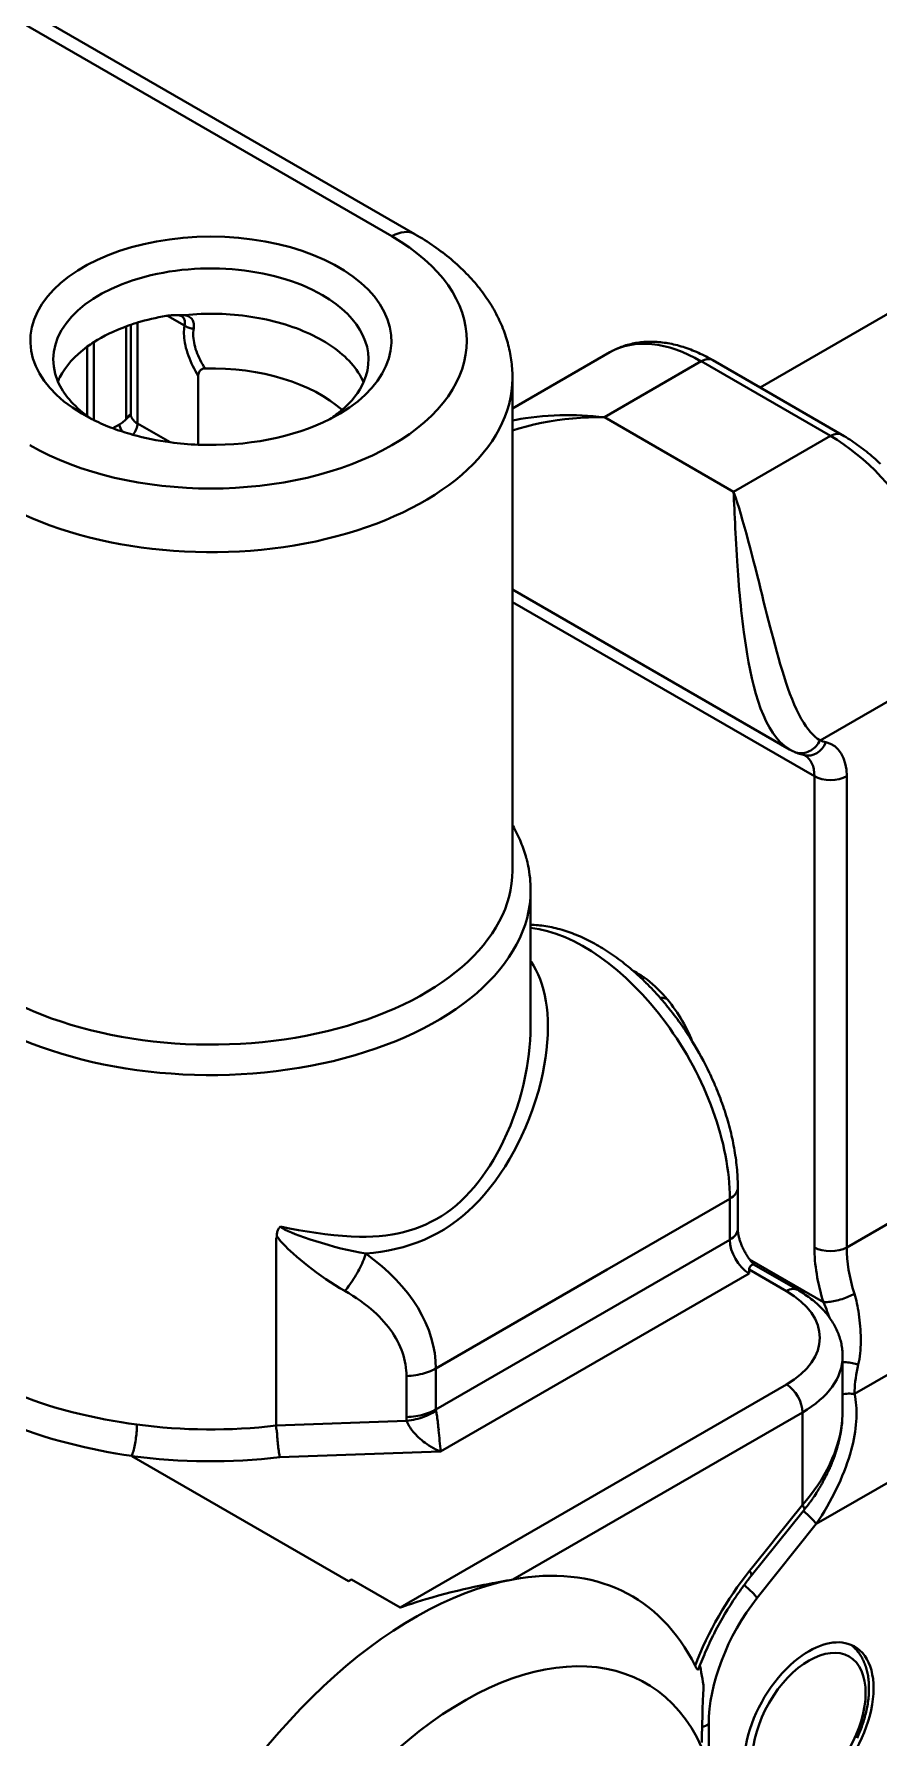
# Model space of a CAD drawing. Header units: millimetres. Extents: x 15 to 415, y 5 to 292.
# Drawn here: x 304.46 to 309.08, y 100.72 to 110.05 of the extents above; entities that cross this region are included whole.
import ezdxf

# ---------------------------------------------------------------- set-up
doc = ezdxf.new("R2010")
doc.units = ezdxf.units.MM
doc.layers.add('Geometries', color=7, linetype='Continuous')

msp = doc.modelspace()

# ---------------------------------------------------------------- linework, layer by layer
at = {"layer": 'Geometries', "linetype": 'Continuous', "lineweight": 40}
for p, q in [((325.8223, 118.1534), (308.4301, 108.112)), ((303.1364, 110.8327), (306.4161, 108.9392)), ((306.5411, 108.9516), (303.2614, 110.8451)), ((304.963, 107.9396), (304.963, 108.4465)), ((304.9882, 108.4555), (304.9882, 107.9684)), ((305.0249, 107.9155), (305.0249, 108.4672)), ((305.1883, 108.505), (305.1808, 108.5038)), ((305.1883, 108.505), (305.2815, 108.4511)), ((305.2293, 108.5082), (305.23, 108.5082)), ((305.23, 108.5082), (305.236, 108.5083)), ((305.2301, 108.5082), (305.2354, 108.5082)), ((305.236, 108.5083), (305.237, 108.5083)), ((305.236, 108.5083), (305.237, 108.5082)), ((305.2372, 108.5083), (305.237, 108.5083)), ((304.7503, 107.9562), (304.7503, 108.3358)), ((304.7862, 108.3603), (304.7862, 107.9334)), ((306.1939, 108.2443), (306.1934, 108.2449)), ((307.6088, 108.3047), (307.0761, 107.9972)), ((307.5785, 107.949), (308.1088, 108.2552)), ((307.6101, 108.3054), (307.6088, 108.3047)), ((308.1088, 108.2552), (308.816, 107.847)), ((308.4301, 108.112), (308.1713, 108.2614)), ((305.3568, 108.1757), (305.3568, 107.7989)), ((307.0761, 108.1635), (307.0761, 108.1657)), ((307.0761, 107.9972), (307.0761, 108.1635)), ((308.8785, 107.8531), (308.4301, 108.112)), ((304.9882, 107.9684), (304.9882, 107.9665)), ((307.0761, 107.9311), (307.0761, 107.9972)), ((304.926, 107.9095), (304.8902, 107.8888)), ((305.2039, 107.8121), (305.0249, 107.9155)), ((307.0761, 107.8768), (307.0761, 107.9311)), ((307.0761, 107.0071), (307.0761, 107.8768)), ((307.5785, 107.949), (308.2857, 107.5406)), ((308.816, 107.847), (308.2857, 107.5406)), ((307.0761, 106.9383), (307.0761, 107.0071)), ((307.0761, 107.0071), (308.5916, 106.1321)), ((307.0761, 105.7176), (307.0761, 106.9383)), ((307.0761, 106.9383), (308.7276, 105.9849)), ((308.7589, 106.181), (309.5231, 106.6222)), ((308.5916, 106.1321), (308.5932, 106.1312)), ((308.6184, 106.1184), (308.6197, 106.1179)), ((308.6199, 106.1178), (308.6197, 106.1179)), ((308.6201, 106.1176), (308.6206, 106.1174)), ((308.7276, 105.9849), (308.7276, 103.4073)), ((308.9043, 105.2274), (308.9043, 105.9849)), ((307.0761, 105.4692), (307.0761, 105.7176)), ((307.1752, 105.1722), (307.1752, 105.3603)), ((307.1752, 105.1556), (307.1752, 105.1722)), ((308.9043, 103.4073), (308.9043, 105.2274)), ((307.1752, 104.9733), (307.1752, 105.1556)), ((307.1752, 104.6365), (307.1752, 104.9733)), ((307.797, 104.883), (307.7847, 104.8759)), ((307.1752, 104.6179), (307.1752, 104.6365)), ((307.1752, 104.6179), (307.1752, 104.6169)), ((308.0161, 104.6012), (308.0133, 104.6054)), ((308.0341, 104.5876), (308.0383, 104.583)), ((308.1894, 104.2812), (308.1867, 104.2876)), ((309.5231, 103.7645), (308.9043, 103.4073)), ((308.2646, 103.6731), (307.5932, 103.2854)), ((308.2646, 103.6731), (308.2646, 103.4485)), ((308.3086, 103.5098), (308.3086, 103.7343)), ((305.7867, 103.4585), (305.7826, 103.4592)), ((305.7826, 103.4592), (305.7826, 102.9093)), ((305.7867, 103.4585), (305.7867, 103.4685)), ((308.2646, 103.4485), (306.657, 102.5204)), ((308.3267, 103.4255), (308.3263, 103.4266)), ((308.7768, 103.1081), (308.3733, 103.341)), ((308.3974, 103.3121), (308.3966, 103.3126)), ((308.6366, 103.174), (308.3974, 103.3121)), ((307.5932, 103.2854), (306.657, 102.7449)), ((306.6828, 102.2903), (308.3707, 103.2648)), ((308.3707, 103.2648), (308.3706, 103.2853)), ((308.3706, 103.2853), (308.5741, 103.1678)), ((309.7963, 103.0957), (308.947, 102.6053)), ((305.7826, 102.9093), (305.7826, 102.8078)), ((305.7826, 102.8078), (305.7826, 102.7455)), ((305.7826, 102.4324), (305.7826, 102.7455)), ((306.657, 102.5204), (306.657, 102.7449)), ((308.8821, 102.7785), (308.8821, 102.8106)), ((308.8821, 102.6035), (308.8821, 102.7785)), ((308.5741, 102.6575), (306.4611, 101.4376)), ((306.4958, 102.7029), (306.4958, 102.4784)), ((309.9915, 102.618), (308.7376, 101.894)), ((308.8821, 102.5127), (308.8821, 102.6035)), ((306.4969, 102.458), (305.7826, 102.4324)), ((307.0788, 101.5901), (308.6625, 102.5044)), ((308.6625, 102.5044), (308.6625, 102.4944)), ((308.6625, 102.4944), (308.6625, 102.4375)), ((305.7826, 102.4321), (305.7826, 102.4324)), ((308.6625, 102.4375), (308.6625, 102.2442)), ((305.8035, 102.2588), (306.6828, 102.2903)), ((304.9933, 102.266), (304.9929, 102.266)), ((306.1793, 101.5811), (304.9936, 102.2656)), ((308.6625, 102.2442), (308.6625, 102.2246)), ((308.6625, 102.2246), (308.6625, 101.9976)), ((308.6625, 101.9976), (308.5135, 101.8119)), ((308.3822, 101.6098), (308.6666, 101.9641)), ((308.6666, 101.9641), (308.6716, 101.9704)), ((308.4146, 101.4891), (308.7376, 101.894)), ((308.5135, 101.8119), (308.4951, 101.789)), ((308.4951, 101.789), (308.3914, 101.6598)), ((308.3914, 101.6598), (308.3731, 101.637)), ((306.1793, 101.5811), (306.1959, 101.5907)), ((306.1959, 101.5907), (306.4611, 101.4376)), ((308.1127, 100.7619), (308.1133, 100.7831)), ((308.1133, 100.7831), (308.1134, 100.7886)), ((308.1153, 100.8553), (308.1153, 100.8566)), ((308.1495, 100.1852), (308.1495, 100.7975))]:
    msp.add_line(p, q, dxfattribs=at)
at = {"layer": 'Geometries', "linetype": 'Continuous', "lineweight": 40, "flags": 128}
for points in [[(307.0761, 108.1657), (307.0761, 108.1694), (307.0759, 108.1811), (307.0755, 108.1928), (307.075, 108.2045), (307.0742, 108.2162), (307.0732, 108.2279), (307.0721, 108.2396), (307.0708, 108.2512), (307.0692, 108.2629), (307.0675, 108.2745), (307.0656, 108.2861), (307.0635, 108.2978), (307.0612, 108.3094), (307.0587, 108.3209), (307.0561, 108.3325), (307.0532, 108.3441), (307.0501, 108.3556), (307.0469, 108.3671), (307.0435, 108.3786), (307.0398, 108.39), (307.036, 108.4015), (307.032, 108.4129), (307.0278, 108.4243), (307.0234, 108.4356), (307.0188, 108.4469), (307.014, 108.4582), (307.0091, 108.4695), (307.0039, 108.4807), (306.9986, 108.4919), (306.993, 108.5031), (306.9873, 108.5142), (306.9814, 108.5253), (306.9753, 108.5363), (306.969, 108.5473), (306.9625, 108.5583), (306.9558, 108.5692), (306.9489, 108.58), (306.9418, 108.5909), (306.9346, 108.6016), (306.9271, 108.6124), (306.9195, 108.623), (306.9117, 108.6336), (306.9037, 108.6442), (306.8955, 108.6547), (306.8871, 108.6651), (306.8785, 108.6755), (306.8698, 108.6858), (306.8609, 108.6961), (306.8517, 108.7062), (306.8425, 108.7163), (306.833, 108.7264), (306.8233, 108.7364), (306.8135, 108.7463), (306.8035, 108.7561), (306.7934, 108.7658), (306.783, 108.7755), (306.7725, 108.7851), (306.7618, 108.7946), (306.751, 108.804), (306.74, 108.8134), (306.7288, 108.8226), (306.7175, 108.8318), (306.706, 108.8409), (306.6944, 108.8498), (306.6826, 108.8587), (306.6707, 108.8675), (306.6586, 108.8763), (306.6463, 108.8849), (306.6339, 108.8934), (306.6214, 108.9018), (306.6087, 108.9101), (306.5959, 108.9184), (306.583, 108.9265), (306.5699, 108.9345), (306.5567, 108.9424), (306.544, 108.9499), (306.5411, 108.9516)], [(305.2293, 108.5082), (305.2287, 108.5082), (305.2201, 108.508), (305.2116, 108.5075), (305.2031, 108.5068), (305.1919, 108.5055), (305.1883, 108.505)], [(305.237, 108.5082), (305.2373, 108.5082), (305.2396, 108.5081), (305.2415, 108.508), (305.2429, 108.5079), (305.2441, 108.5078), (305.2451, 108.5078), (305.2465, 108.5076), (305.2478, 108.5075), (305.2492, 108.5073), (305.2502, 108.5072), (305.2511, 108.507), (305.2519, 108.5069), (305.2527, 108.5067), (305.2535, 108.5066), (305.2544, 108.5064), (305.2554, 108.5062), (305.257, 108.5058), (305.258, 108.5056), (305.2588, 108.5054), (305.2598, 108.5051), (305.2606, 108.5048), (305.2613, 108.5046), (305.2616, 108.5044), (305.2619, 108.5043), (305.2623, 108.5042), (305.2627, 108.504), (305.2631, 108.5038), (305.2633, 108.5037), (305.2634, 108.5037), (305.2636, 108.5036), (305.2638, 108.5035), (305.2641, 108.5033)], [(305.2826, 108.5084), (305.275, 108.508), (305.2674, 108.5078), (305.2598, 108.5079), (305.2485, 108.5082), (305.2372, 108.5083)], [(305.2641, 108.5033), (305.2641, 108.5033), (305.2645, 108.5031)], [(305.2645, 108.5033), (305.2684, 108.5007), (305.2721, 108.4976), (305.2753, 108.4942), (305.278, 108.4905), (305.2802, 108.4865), (305.2818, 108.4822), (305.2832, 108.4766), (305.2838, 108.4708), (305.2837, 108.4645), (305.2829, 108.458), (305.2815, 108.4511)], [(305.2815, 108.4511), (305.2801, 108.4405), (305.2792, 108.4295), (305.2787, 108.4182), (305.2788, 108.4065), (305.2794, 108.3947), (305.2804, 108.3825), (305.2819, 108.3702), (305.284, 108.3565), (305.2867, 108.3425), (305.29, 108.3285), (305.2938, 108.3144), (305.2982, 108.3002), (305.303, 108.2859), (305.3084, 108.2717), (305.3142, 108.2575), (305.3204, 108.2434), (305.3271, 108.2294), (305.334, 108.2157), (305.3413, 108.2022), (305.3489, 108.1889), (305.3568, 108.1757)], [(305.3321, 108.4345), (305.3259, 108.4348), (305.3197, 108.4356), (305.3135, 108.4367), (305.3075, 108.4383), (305.3017, 108.4403), (305.2961, 108.4425), (305.2909, 108.4451), (305.286, 108.448), (305.2815, 108.4511)], [(306.036, 108.3696), (306.0195, 108.3788), (306.0026, 108.3879), (305.9853, 108.3966), (305.9676, 108.4051), (305.9495, 108.4133), (305.9314, 108.421), (305.9129, 108.4285), (305.8941, 108.4358), (305.8749, 108.4427), (305.8551, 108.4495), (305.835, 108.4559), (305.8146, 108.4621), (305.794, 108.4679), (305.773, 108.4734), (305.7522, 108.4785), (305.7312, 108.4832), (305.71, 108.4877), (305.6885, 108.4918), (305.6665, 108.4957), (305.6443, 108.4992), (305.622, 108.5024), (305.5995, 108.5053), (305.577, 108.5077), (305.5547, 108.5099), (305.5323, 108.5116), (305.5098, 108.5131), (305.4873, 108.5142), (305.4643, 108.5149), (305.4413, 108.5153), (305.4183, 108.5154), (305.3953, 108.5151), (305.3724, 108.5144), (305.3498, 108.5135), (305.3274, 108.5121), (305.3049, 108.5105), (305.2826, 108.5085)], [(305.3321, 108.4345), (305.3331, 108.4414), (305.3335, 108.4482), (305.3335, 108.4547), (305.3329, 108.4609), (305.3317, 108.4669), (305.33, 108.4725), (305.3278, 108.4778), (305.325, 108.4827), (305.3216, 108.4873), (305.3177, 108.4915), (305.3132, 108.4953), (305.3081, 108.4987), (305.3025, 108.5018), (305.2964, 108.5044), (305.2897, 108.5066), (305.2826, 108.5085)], [(305.3295, 108.4029), (305.3298, 108.4138), (305.3306, 108.4243), (305.3321, 108.4345)], [(305.3948, 108.2163), (305.3875, 108.2278), (305.3805, 108.2394), (305.3738, 108.2511), (305.3676, 108.2629), (305.3618, 108.2748), (305.3563, 108.2867), (305.3514, 108.2986), (305.3469, 108.3106), (305.3429, 108.3225), (305.3394, 108.3344), (305.3364, 108.3463), (305.334, 108.358), (305.332, 108.3695), (305.3307, 108.3809), (305.3298, 108.392), (305.3295, 108.4029)], [(306.1934, 108.2449), (306.1931, 108.2453), (306.182, 108.2574), (306.1703, 108.2693), (306.158, 108.281), (306.1452, 108.2925), (306.1318, 108.3038), (306.1172, 108.3154), (306.1021, 108.3268), (306.0864, 108.3379), (306.0701, 108.3487), (306.0533, 108.3593), (306.036, 108.3696)], [(308.1713, 108.2614), (308.1658, 108.2646), (308.1554, 108.2704), (308.145, 108.276), (308.1346, 108.2815), (308.1242, 108.2868), (308.1137, 108.292), (308.1033, 108.297), (308.0928, 108.3018), (308.0823, 108.3064), (308.0719, 108.3109), (308.0614, 108.3151), (308.0509, 108.3192), (308.0404, 108.3232), (308.03, 108.3269), (308.0195, 108.3305), (308.0091, 108.3338), (307.9986, 108.337), (307.9882, 108.34), (307.9778, 108.3429), (307.9674, 108.3455), (307.9571, 108.3479), (307.9468, 108.3502), (307.9365, 108.3523), (307.9262, 108.3541), (307.916, 108.3558), (307.9058, 108.3573), (307.8956, 108.3586), (307.8856, 108.3597), (307.8755, 108.3607), (307.8655, 108.3614), (307.8555, 108.3619), (307.8457, 108.3623), (307.8358, 108.3625), (307.826, 108.3624), (307.8163, 108.3622), (307.8067, 108.3618), (307.7971, 108.3612), (307.7876, 108.3605), (307.7781, 108.3595), (307.7687, 108.3584), (307.7594, 108.3571), (307.7502, 108.3555), (307.7411, 108.3539), (307.732, 108.352), (307.723, 108.35), (307.7141, 108.3477), (307.7053, 108.3453), (307.6965, 108.3428), (307.6878, 108.34), (307.6793, 108.3371), (307.6708, 108.334), (307.6624, 108.3307), (307.6541, 108.3273), (307.6458, 108.3237), (307.6377, 108.3199), (307.6297, 108.316), (307.6217, 108.3119), (307.6139, 108.3076), (307.6101, 108.3054)], [(306.2614, 108.1415), (306.2556, 108.1539), (306.2485, 108.1676), (306.2407, 108.1812), (306.2322, 108.1947), (306.223, 108.208), (306.2136, 108.2206), (306.2037, 108.233), (306.1939, 108.2443)], [(304.5993, 108.1681), (304.5968, 108.1632), (304.5945, 108.158), (304.5922, 108.1526), (304.59, 108.1471), (304.5893, 108.1453)], [(305.3568, 108.1757), (305.3571, 108.1814), (305.3581, 108.187), (305.3597, 108.1925), (305.3614, 108.1964), (305.3635, 108.2001), (305.3661, 108.2036), (305.3685, 108.2062), (305.3713, 108.2086), (305.3743, 108.2107), (305.3776, 108.2125), (305.3811, 108.214), (305.3848, 108.2151), (305.3898, 108.216), (305.3948, 108.2164)], [(304.9883, 107.9684), (304.9866, 107.9663), (304.9799, 107.9582), (304.9731, 107.9503), (304.9661, 107.9428), (304.963, 107.9395)], [(307.5785, 107.949), (307.548, 107.9523), (307.5175, 107.9551), (307.4869, 107.9573), (307.4564, 107.959), (307.4259, 107.9601), (307.3954, 107.9607), (307.365, 107.9607), (307.3347, 107.9602), (307.3031, 107.959), (307.2716, 107.9572), (307.2403, 107.9548), (307.2093, 107.9518), (307.1784, 107.9481), (307.1478, 107.9439), (307.122, 107.9397), (307.0963, 107.9351), (307.0761, 107.9312)], [(304.963, 107.9395), (304.959, 107.9355), (304.9537, 107.9305), (304.9484, 107.9257), (304.943, 107.9212), (304.9374, 107.9169), (304.9317, 107.913), (304.926, 107.9095)], [(307.0761, 107.8768), (307.1111, 107.8876), (307.152, 107.8989), (307.1934, 107.909), (307.2352, 107.918), (307.2775, 107.9259), (307.32, 107.9326), (307.3628, 107.9382), (307.4058, 107.9427), (307.4489, 107.946), (307.4921, 107.9481), (307.5354, 107.9492), (307.5785, 107.949)], [(309.0898, 107.6935), (309.0802, 107.7024), (309.0707, 107.7112), (309.061, 107.7198), (309.0513, 107.7284), (309.0416, 107.7368), (309.0318, 107.7451), (309.022, 107.7532), (309.0121, 107.7612), (309.0022, 107.7691), (308.9922, 107.7768), (308.9822, 107.7844), (308.9721, 107.7919), (308.9621, 107.7992), (308.9519, 107.8063), (308.9418, 107.8133), (308.9316, 107.8202), (308.9213, 107.8269), (308.9111, 107.8334), (308.9008, 107.8398), (308.8905, 107.8461), (308.8807, 107.8519), (308.8785, 107.8531)], [(308.4768, 106.8347), (308.4677, 106.8708), (308.4588, 106.9066), (308.45, 106.942), (308.4414, 106.9769), (308.4329, 107.0112), (308.4245, 107.0449), (308.4146, 107.0846), (308.4048, 107.1234), (308.3952, 107.1612), (308.3857, 107.1982), (308.3763, 107.2342), (308.3659, 107.2736), (308.3556, 107.3117), (308.3453, 107.3487), (308.3351, 107.3844), (308.325, 107.4188), (308.3151, 107.4513), (308.3053, 107.4825), (308.2955, 107.5122), (308.2857, 107.5406)], [(308.2857, 107.5405), (308.2867, 107.5188), (308.2877, 107.4962), (308.2888, 107.4727), (308.2899, 107.4483), (308.2911, 107.423), (308.2923, 107.397), (308.2936, 107.3702), (308.2949, 107.3426), (308.2964, 107.3143), (308.2979, 107.2853), (308.2995, 107.2555), (308.3012, 107.2251), (308.303, 107.194), (308.305, 107.1621), (308.3067, 107.1367), (308.3084, 107.1109), (308.3103, 107.0846), (308.3123, 107.0579), (308.3144, 107.0308), (308.3167, 107.0038), (308.3191, 106.9765), (308.3217, 106.9487), (308.3244, 106.9207), (308.3274, 106.8918), (308.3306, 106.8625), (308.334, 106.8331), (308.3377, 106.8033), (308.3415, 106.7734), (308.3448, 106.7497), (308.3481, 106.7259), (308.3517, 106.7019), (308.3554, 106.6779), (308.3594, 106.6538)], [(308.7589, 106.181), (308.745, 106.1901), (308.7316, 106.2008), (308.7185, 106.2131), (308.7057, 106.227), (308.6932, 106.2423), (308.681, 106.2591), (308.6691, 106.2772), (308.6555, 106.3), (308.6424, 106.3244), (308.6297, 106.3504), (308.6173, 106.3778), (308.6053, 106.4064), (308.5938, 106.4363), (308.5827, 106.4672), (308.5719, 106.499), (308.5613, 106.5315), (308.551, 106.5647), (308.5409, 106.5983), (308.5311, 106.6322), (308.5215, 106.6662), (308.5121, 106.7002), (308.503, 106.7341), (308.4941, 106.7678), (308.4853, 106.8014), (308.4768, 106.8347)], [(308.3594, 106.6538), (308.3671, 106.6094), (308.3757, 106.5652), (308.3852, 106.5214), (308.3957, 106.4783), (308.4072, 106.4363), (308.4198, 106.3956), (308.4334, 106.3565), (308.4482, 106.3194), (308.4641, 106.2843), (308.4813, 106.2517), (308.4998, 106.2218), (308.5197, 106.195), (308.541, 106.1714), (308.5635, 106.1513), (308.5872, 106.1347), (308.5916, 106.1321)], [(308.5922, 106.1319), (308.6019, 106.1265), (308.6062, 106.1242), (308.6104, 106.1222), (308.6184, 106.1184)], [(308.62, 106.1177), (308.6248, 106.1156), (308.6318, 106.1128), (308.6388, 106.1102), (308.6459, 106.1077), (308.6531, 106.1054), (308.6603, 106.1033), (308.6677, 106.1013), (308.6747, 106.0997)], [(308.6206, 106.1174), (308.6266, 106.1151), (308.6343, 106.1129), (308.6393, 106.1118)], [(308.6393, 106.1118), (308.6422, 106.1114), (308.6503, 106.1106), (308.6585, 106.1106), (308.6668, 106.1113), (308.6751, 106.1128), (308.6834, 106.115), (308.6916, 106.118), (308.6997, 106.1216), (308.7076, 106.1259), (308.7153, 106.1309), (308.7227, 106.1365), (308.7298, 106.1427), (308.7365, 106.1494), (308.7428, 106.1567), (308.7486, 106.1644), (308.754, 106.1725), (308.7589, 106.181)], [(308.6747, 106.0997), (308.6749, 106.0996), (308.6753, 106.0995), (308.6756, 106.0994), (308.6757, 106.0994), (308.6758, 106.0993), (308.6758, 106.0993)], [(307.0847, 105.7023), (307.0796, 105.7116), (307.0762, 105.7176)], [(307.1513, 105.5383), (307.1488, 105.5474), (307.1455, 105.5585), (307.142, 105.5696), (307.1384, 105.5807), (307.1345, 105.5917), (307.1305, 105.6028), (307.1262, 105.6138), (307.1218, 105.6248), (307.1172, 105.6357), (307.1124, 105.6467), (307.1074, 105.6576), (307.1022, 105.6684), (307.0969, 105.6793), (307.0913, 105.6901), (307.0855, 105.7009), (307.0847, 105.7023)], [(307.1556, 105.5217), (307.1547, 105.5251), (307.1518, 105.5362), (307.1513, 105.5383)], [(307.1616, 105.4949), (307.16, 105.5027), (307.1574, 105.5139), (307.1556, 105.5217)], [(307.7112, 104.9413), (307.7087, 104.9433), (307.6983, 104.9519), (307.6877, 104.9603), (307.6771, 104.9686), (307.6665, 104.9767), (307.6559, 104.9847), (307.6452, 104.9926), (307.6344, 105.0003), (307.6236, 105.0079), (307.6128, 105.0153), (307.602, 105.0225), (307.5911, 105.0297), (307.5801, 105.0366), (307.5692, 105.0434), (307.5582, 105.0501), (307.5472, 105.0566), (307.5362, 105.0629), (307.5251, 105.0691), (307.5141, 105.0751), (307.503, 105.0809), (307.4919, 105.0866), (307.4807, 105.0921), (307.4696, 105.0974), (307.4585, 105.1025), (307.4473, 105.1075), (307.4362, 105.1123), (307.425, 105.117), (307.4138, 105.1214), (307.4027, 105.1257), (307.3915, 105.1298), (307.3803, 105.1337), (307.3692, 105.1374), (307.3581, 105.141), (307.3469, 105.1443), (307.3358, 105.1475), (307.3248, 105.1505), (307.3137, 105.1533), (307.3027, 105.1559), (307.2916, 105.1583), (307.2807, 105.1605), (307.2697, 105.1626), (307.2588, 105.1644), (307.2479, 105.1661), (307.2371, 105.1675), (307.2263, 105.1688), (307.2156, 105.1699), (307.2049, 105.1708), (307.1942, 105.1715), (307.1836, 105.172), (307.1752, 105.1722)], [(306.2739, 103.3728), (306.3153, 103.3769), (306.3565, 103.3824), (306.3973, 103.3896), (306.4377, 103.3983), (306.4776, 103.4087), (306.5163, 103.4205), (306.5545, 103.434), (306.592, 103.4491), (306.6288, 103.4659), (306.6656, 103.4848), (306.7015, 103.5054), (306.7364, 103.5279), (306.7703, 103.5522), (306.8031, 103.5782), (306.8343, 103.6054), (306.8645, 103.634), (306.8935, 103.664), (306.9216, 103.6953), (306.9521, 103.7321), (306.9812, 103.7701), (307.009, 103.8092), (307.0352, 103.8493), (307.06, 103.89), (307.0834, 103.9313), (307.1053, 103.973), (307.1259, 104.0152), (307.1477, 104.0638), (307.1679, 104.1128), (307.1862, 104.1621), (307.2028, 104.2115), (307.2176, 104.261), (307.2306, 104.3104), (307.2418, 104.3596), (307.2501, 104.4025), (307.257, 104.445), (307.2624, 104.4871), (307.2664, 104.5287), (307.2688, 104.5696), (307.2698, 104.6098), (307.2691, 104.6493), (307.2669, 104.6878), (307.2636, 104.7214), (307.2589, 104.7542), (307.2529, 104.786), (307.2456, 104.8168), (307.237, 104.8465), (307.2272, 104.8744), (307.2162, 104.901), (307.204, 104.9263), (307.1906, 104.95), (307.1775, 104.9702), (307.1753, 104.9734)], [(307.7356, 104.9206), (307.7296, 104.9258), (307.7192, 104.9346), (307.7112, 104.9413)], [(307.7491, 104.9088), (307.7399, 104.9169), (307.7356, 104.9206)], [(307.7847, 104.8759), (307.7807, 104.8798), (307.7706, 104.8892), (307.7604, 104.8986), (307.7502, 104.9078), (307.7491, 104.9088)], [(307.8058, 104.8556), (307.8008, 104.8605), (307.7908, 104.8702), (307.7847, 104.8759)], [(307.8836, 104.7729), (307.887, 104.7727), (307.896, 104.7719), (307.9051, 104.7706), (307.9143, 104.769), (307.92, 104.7678)], [(307.9125, 104.7391), (307.9065, 104.7462), (307.8973, 104.7571), (307.8879, 104.7679), (307.8836, 104.7729)], [(307.9294, 104.7185), (307.9248, 104.7241), (307.9157, 104.7352), (307.9125, 104.7391)], [(307.9911, 104.6371), (307.9864, 104.6436), (307.9779, 104.6554), (307.9692, 104.6671), (307.9605, 104.6786), (307.9517, 104.6901), (307.9428, 104.7015), (307.9339, 104.7128), (307.9294, 104.7185)], [(307.1752, 104.6169), (307.1752, 104.6132), (307.1745, 104.5766), (307.1727, 104.5397), (307.1698, 104.5024), (307.1658, 104.4648), (307.1608, 104.4269), (307.1547, 104.389), (307.1462, 104.3441), (307.1362, 104.2991), (307.1248, 104.2542), (307.1121, 104.2094), (307.0976, 104.164), (307.0818, 104.1189), (307.0645, 104.0742), (307.0457, 104.0299), (307.0254, 103.9862), (307.0084, 103.9522), (306.9905, 103.9187), (306.9716, 103.8857), (306.9517, 103.8533), (306.9308, 103.8217), (306.9102, 103.7926), (306.8888, 103.7642), (306.8665, 103.7368), (306.8433, 103.7105), (306.8194, 103.6852), (306.7946, 103.6612), (306.7691, 103.6384), (306.7428, 103.617), (306.7156, 103.597), (306.6878, 103.5785), (306.6591, 103.5615), (306.6298, 103.546), (306.6011, 103.5324), (306.5718, 103.5202), (306.5419, 103.5092), (306.5115, 103.4995), (306.4807, 103.4911), (306.4495, 103.4839), (306.4178, 103.4779), (306.3827, 103.4728), (306.3472, 103.469), (306.3115, 103.4666), (306.2754, 103.4654), (306.2392, 103.4655), (306.1927, 103.4671), (306.1456, 103.4701), (306.0981, 103.4745), (306.0501, 103.4799), (306.0016, 103.4865), (305.9536, 103.4938), (305.9051, 103.502), (305.8561, 103.511), (305.8068, 103.5207)], [(308.0056, 104.6165), (308.0033, 104.6199), (307.9949, 104.6318), (307.9911, 104.6371)], [(308.0056, 104.6165), (308.0071, 104.6151), (308.0182, 104.6043), (308.0287, 104.5934), (308.0341, 104.5876)], [(308.0133, 104.6054), (308.0115, 104.6079), (308.0056, 104.6165)], [(308.0595, 104.5342), (308.0593, 104.5344), (308.0516, 104.5468), (308.0438, 104.5592), (308.0359, 104.5715), (308.0278, 104.5837), (308.0197, 104.5958), (308.0161, 104.6012)], [(308.1834, 104.2954), (308.1808, 104.3014), (308.175, 104.3147), (308.1691, 104.328), (308.163, 104.3412), (308.1569, 104.3544), (308.1538, 104.361)], [(308.1867, 104.2876), (308.1865, 104.2881), (308.1834, 104.2954)], [(308.2162, 104.213), (308.2132, 104.221), (308.2081, 104.2345), (308.2029, 104.2479), (308.1976, 104.2613), (308.1921, 104.2747), (308.1894, 104.2812)], [(308.2357, 104.1573), (308.2324, 104.1671), (308.2278, 104.1806), (308.2231, 104.1941), (308.2182, 104.2076), (308.2162, 104.213)], [(308.2536, 104.0991), (308.2535, 104.0994), (308.2496, 104.113), (308.2455, 104.1265), (308.2413, 104.14), (308.2369, 104.1536), (308.2357, 104.1573)], [(308.2697, 104.039), (308.2681, 104.0453), (308.2647, 104.0588), (308.2611, 104.0724), (308.2574, 104.0859), (308.2536, 104.0991)], [(308.3086, 103.7343), (308.3085, 103.7412), (308.3084, 103.7539), (308.3081, 103.7668), (308.3076, 103.7796), (308.307, 103.7926), (308.3063, 103.8056), (308.3054, 103.8186), (308.3043, 103.8317), (308.3031, 103.8448), (308.3018, 103.858), (308.3003, 103.8712), (308.2987, 103.8844), (308.2969, 103.8977), (308.295, 103.911), (308.2929, 103.9243), (308.2907, 103.9377), (308.2884, 103.9511), (308.2859, 103.9645), (308.2833, 103.9779), (308.2805, 103.9914), (308.2776, 104.0048), (308.2746, 104.0183), (308.2714, 104.0318), (308.2697, 104.039)], [(305.8068, 103.5207), (305.8036, 103.5178), (305.8008, 103.5147), (305.7984, 103.5115), (305.7962, 103.5081), (305.7942, 103.5044), (305.7925, 103.5005), (305.7908, 103.4961), (305.7894, 103.4913), (305.7883, 103.4862), (305.7874, 103.4805), (305.7869, 103.4746), (305.7867, 103.4685)], [(306.2739, 103.3728), (306.2404, 103.3789), (306.2064, 103.3858), (306.172, 103.3934), (306.1373, 103.4018), (306.1023, 103.4109), (306.067, 103.4207), (306.0315, 103.4311), (306.0003, 103.4408), (305.9691, 103.4509), (305.938, 103.4615), (305.9075, 103.4725), (305.8875, 103.4801), (305.868, 103.4879), (305.8488, 103.496), (305.8419, 103.4991), (305.8353, 103.5022), (305.829, 103.5053), (305.8232, 103.5084), (305.818, 103.5115), (305.8134, 103.5146), (305.8097, 103.5177), (305.8068, 103.5207)], [(308.3263, 103.4266), (308.325, 103.4299), (308.3232, 103.4348), (308.3216, 103.4397), (308.32, 103.4445), (308.3186, 103.4492), (308.3172, 103.4539), (308.316, 103.4585), (308.3148, 103.463), (308.3138, 103.4674), (308.3129, 103.4718), (308.312, 103.476), (308.3113, 103.4801), (308.3106, 103.4841), (308.3101, 103.4879), (308.3096, 103.4916), (308.3093, 103.4952), (308.309, 103.4987), (308.3088, 103.502), (308.3086, 103.5051), (308.3086, 103.5081), (308.3086, 103.5098)], [(305.7867, 103.4685), (305.7939, 103.4588), (305.8015, 103.4493), (305.8093, 103.4401), (305.8173, 103.431), (305.8255, 103.422), (305.8339, 103.4133), (305.8475, 103.3997), (305.8615, 103.3864), (305.8758, 103.3732), (305.8955, 103.3559), (305.9155, 103.3389), (305.9359, 103.3221), (305.9565, 103.3055), (305.9804, 103.2871), (306.0046, 103.269), (306.0293, 103.2513), (306.0543, 103.234), (306.0798, 103.2171), (306.1056, 103.2006), (306.1318, 103.1846), (306.1585, 103.169)], [(308.3733, 103.341), (308.3722, 103.3426), (308.369, 103.347), (308.3658, 103.3516), (308.3627, 103.3562), (308.3597, 103.3608), (308.3567, 103.3656), (308.3537, 103.3704), (308.3509, 103.3752), (308.3481, 103.3801), (308.3454, 103.3851), (308.3427, 103.39), (308.3402, 103.395), (308.3377, 103.4), (308.3354, 103.405), (308.3331, 103.41), (308.3309, 103.4151), (308.3289, 103.42), (308.3269, 103.425), (308.3267, 103.4255)], [(306.1585, 103.169), (306.1656, 103.1774), (306.1728, 103.1862), (306.1798, 103.1953), (306.1868, 103.2047), (306.1936, 103.2144), (306.2003, 103.2242), (306.2069, 103.2343), (306.2133, 103.2446), (306.2196, 103.255), (306.2257, 103.2655), (306.2316, 103.2762), (306.2373, 103.2869), (306.2428, 103.2977), (306.248, 103.3085), (306.253, 103.3194), (306.2578, 103.3302), (306.2622, 103.341), (306.2664, 103.3517), (306.2703, 103.3623), (306.2739, 103.3728)], [(306.657, 102.7449), (306.6555, 102.787), (306.6508, 102.8291), (306.6429, 102.8711), (306.632, 102.913), (306.618, 102.9546), (306.601, 102.9959), (306.581, 103.0369), (306.558, 103.0773), (306.532, 103.1171), (306.5032, 103.1562), (306.4716, 103.1947), (306.4372, 103.2322), (306.4002, 103.2689), (306.3605, 103.3046), (306.3184, 103.3393), (306.2739, 103.3728)], [(308.3966, 103.3126), (308.3949, 103.3133), (308.3931, 103.3135), (308.3911, 103.3134), (308.3888, 103.3128), (308.3865, 103.3117), (308.384, 103.3102), (308.3815, 103.3082), (308.3791, 103.3058), (308.3768, 103.303), (308.3746, 103.2996), (308.3727, 103.2957), (308.3713, 103.2914), (308.3707, 103.2884), (308.3706, 103.2853)], [(308.3804, 103.3318), (308.3787, 103.334), (308.3754, 103.3382), (308.3733, 103.341)], [(308.3899, 103.3204), (308.3887, 103.3218), (308.3853, 103.3257), (308.382, 103.3298), (308.3804, 103.3318)], [(308.3974, 103.3121), (308.3954, 103.3142), (308.392, 103.318), (308.3899, 103.3204)], [(306.1585, 103.169), (306.1807, 103.1559), (306.2023, 103.1425), (306.2234, 103.1288), (306.2439, 103.1146), (306.2637, 103.1001), (306.2828, 103.0852), (306.3012, 103.0701), (306.3167, 103.0565), (306.3317, 103.0427), (306.346, 103.0287), (306.3598, 103.0145), (306.3729, 103.0001), (306.3854, 102.9854), (306.3973, 102.9706), (306.4086, 102.9556), (306.4191, 102.9405), (306.429, 102.9252), (306.4383, 102.9098), (306.4468, 102.8943), (306.4547, 102.8786), (306.4619, 102.8629), (306.4684, 102.847), (306.4741, 102.8311), (306.4793, 102.8152), (306.4837, 102.7992), (306.4874, 102.7831), (306.4904, 102.7671), (306.4928, 102.751), (306.4933, 102.7463)], [(308.8087, 103.0248), (308.8041, 103.0311), (308.7986, 103.0382), (308.7929, 103.0453), (308.787, 103.0523), (308.7809, 103.0592), (308.7746, 103.0661), (308.7682, 103.0729), (308.7615, 103.0797), (308.7547, 103.0863), (308.7478, 103.0929), (308.7406, 103.0994), (308.7333, 103.1058), (308.7259, 103.1122), (308.7182, 103.1184), (308.7104, 103.1246), (308.7025, 103.1306), (308.6944, 103.1366), (308.6861, 103.1425), (308.6777, 103.1483), (308.6692, 103.154), (308.6605, 103.1595), (308.6517, 103.165), (308.6428, 103.1704), (308.6366, 103.174)], [(308.7768, 103.1081), (308.7834, 103.1078), (308.7905, 103.1078), (308.7981, 103.1082), (308.8061, 103.1088), (308.8145, 103.1098), (308.8231, 103.1111), (308.8321, 103.1126), (308.8412, 103.1145), (308.8505, 103.1166), (308.8599, 103.119), (308.8693, 103.1217), (308.8787, 103.1245), (308.888, 103.1276), (308.8971, 103.1309), (308.9061, 103.1343), (308.9148, 103.1379), (308.9232, 103.1417), (308.9313, 103.1455), (308.9389, 103.1494), (308.9461, 103.1534)], [(308.9674, 102.7656), (308.9706, 102.7808), (308.9734, 102.7962), (308.9757, 102.8118), (308.9776, 102.8276), (308.979, 102.8435), (308.9801, 102.8596), (308.9808, 102.8759), (308.9812, 102.8922), (308.9812, 102.9087), (308.9809, 102.9252), (308.9803, 102.9418), (308.9794, 102.9585), (308.9782, 102.9752), (308.9768, 102.992), (308.9751, 103.0087), (308.9731, 103.0254), (308.9708, 103.042), (308.9682, 103.0584), (308.9657, 103.0725), (308.9631, 103.0864), (308.9601, 103.1002), (308.957, 103.1138), (308.9536, 103.1272), (308.95, 103.1404), (308.9461, 103.1534)], [(308.7768, 103.1081), (308.7822, 103.0951), (308.7876, 103.0818), (308.7929, 103.0684), (308.798, 103.0547), (308.8031, 103.0408), (308.808, 103.0269), (308.8087, 103.0248)], [(308.8821, 102.8106), (308.8821, 102.8157), (308.8819, 102.8237), (308.8815, 102.8316), (308.8809, 102.8396), (308.8801, 102.8476), (308.8791, 102.8555), (308.8779, 102.8634), (308.8766, 102.8714), (308.875, 102.8793), (308.8733, 102.8871), (308.8713, 102.895), (308.8692, 102.9028), (308.8669, 102.9107), (308.8644, 102.9185), (308.8617, 102.9262), (308.8588, 102.934), (308.8558, 102.9417), (308.8525, 102.9493), (308.8491, 102.957), (308.8454, 102.9646), (308.8416, 102.9721), (308.8376, 102.9797), (308.8333, 102.9872), (308.8289, 102.9946), (308.8244, 103.002), (308.8196, 103.0093), (308.8146, 103.0166), (308.8094, 103.0239), (308.8087, 103.0248)], [(306.4933, 102.7463), (306.4944, 102.735), (306.4954, 102.7189), (306.4958, 102.7029)], [(306.5831, 102.7154), (306.5947, 102.7187), (306.606, 102.7223), (306.617, 102.7262), (306.6276, 102.7304), (306.6379, 102.735), (306.6477, 102.7398), (306.657, 102.7449)], [(308.8821, 102.7786), (308.8851, 102.7786), (308.8934, 102.7786), (308.9017, 102.7782), (308.9101, 102.7776), (308.9186, 102.7767), (308.927, 102.7755), (308.9353, 102.7741), (308.9436, 102.7723), (308.9517, 102.7703), (308.9597, 102.7681), (308.9674, 102.7656)], [(308.947, 102.6053), (308.9473, 102.6218), (308.9481, 102.6386), (308.9494, 102.6559), (308.9512, 102.6735), (308.9536, 102.6915), (308.9563, 102.7095), (308.9595, 102.7279), (308.9632, 102.7466), (308.9674, 102.7656)], [(305.0218, 102.438), (304.978, 102.4441), (304.9346, 102.4508), (304.8914, 102.458), (304.8486, 102.4657), (304.8062, 102.4739), (304.7641, 102.4827), (304.7152, 102.4937), (304.6669, 102.5056), (304.6193, 102.5182), (304.5724, 102.5316), (304.5333, 102.5437), (304.4948, 102.5563), (304.4569, 102.5696), (304.4196, 102.5835), (304.383, 102.5979), (304.3471, 102.6131), (304.3057, 102.6317), (304.2653, 102.6512), (304.226, 102.6715), (304.1878, 102.6928)], [(306.4958, 102.7029), (306.5086, 102.7036), (306.5214, 102.7046), (306.5341, 102.7061), (306.5466, 102.7078), (306.559, 102.71), (306.5711, 102.7125), (306.5831, 102.7154)], [(308.7376, 101.894), (308.753, 101.9174), (308.7681, 101.9409), (308.7827, 101.9647), (308.7968, 101.9886), (308.8104, 102.0127), (308.8232, 102.0364), (308.8356, 102.0602), (308.8474, 102.084), (308.8587, 102.1078), (308.8696, 102.1322), (308.88, 102.1565), (308.8898, 102.1807), (308.8989, 102.2048), (308.9074, 102.2288), (308.9153, 102.2526), (308.9226, 102.2762), (308.9285, 102.2971), (308.9339, 102.3178), (308.9388, 102.3383), (308.9431, 102.3585), (308.9469, 102.3785), (308.9501, 102.3979), (308.9528, 102.417), (308.9549, 102.4358), (308.9566, 102.4543), (308.9577, 102.4728), (308.9582, 102.4909), (308.9582, 102.5087), (308.9577, 102.5261), (308.9566, 102.543), (308.955, 102.5592), (308.9528, 102.5751), (308.9502, 102.5904), (308.947, 102.6053)], [(308.8821, 102.6035), (308.8876, 102.6044), (308.8961, 102.6055), (308.9047, 102.6063), (308.9133, 102.6068), (308.9219, 102.6069), (308.9303, 102.6067), (308.9387, 102.6062), (308.947, 102.6053)], [(306.4958, 102.4784), (306.5086, 102.4791), (306.5214, 102.4801), (306.5341, 102.4815), (306.5466, 102.4833), (306.559, 102.4855), (306.5711, 102.488), (306.5831, 102.4909)], [(306.4958, 102.4784), (306.4961, 102.467), (306.4969, 102.458)], [(306.4969, 102.458), (306.5095, 102.4597), (306.522, 102.4617), (306.5344, 102.464), (306.5467, 102.4667), (306.5588, 102.4698), (306.5707, 102.4732), (306.5824, 102.4769), (306.5938, 102.481), (306.6054, 102.4855), (306.6168, 102.4904), (306.6277, 102.4956), (306.6382, 102.5011), (306.6483, 102.5069), (306.6579, 102.513)], [(306.4969, 102.458), (306.4996, 102.4512), (306.5027, 102.4441), (306.5064, 102.4368), (306.5107, 102.4292), (306.5154, 102.4216), (306.5206, 102.4138), (306.5264, 102.4059), (306.5326, 102.3981), (306.5393, 102.3902), (306.5465, 102.3824), (306.554, 102.3746), (306.562, 102.367)], [(306.5831, 102.4909), (306.5947, 102.4941), (306.606, 102.4977), (306.617, 102.5016), (306.6276, 102.5059), (306.6379, 102.5104), (306.6477, 102.5153), (306.657, 102.5204)], [(306.6579, 102.513), (306.6572, 102.5171), (306.657, 102.5204)], [(306.6722, 102.4067), (306.6713, 102.4164), (306.6703, 102.4261), (306.6693, 102.4358), (306.6683, 102.4454), (306.6672, 102.4548), (306.666, 102.4641), (306.6648, 102.4731), (306.6636, 102.4818), (306.6623, 102.4902), (306.6612, 102.4963), (306.6602, 102.5021), (306.659, 102.5077), (306.6579, 102.513)], [(308.88, 102.4638), (308.8776, 102.441), (308.8741, 102.4167), (308.8696, 102.3923), (308.8641, 102.3677), (308.8563, 102.3386), (308.8556, 102.336)], [(308.8598, 102.3385), (308.8602, 102.3404), (308.8611, 102.3439), (308.8619, 102.3472), (308.8625, 102.35), (308.8631, 102.3523), (308.8635, 102.3542), (308.8637, 102.355), (308.8638, 102.3557), (308.864, 102.3566), (308.8644, 102.3581), (308.8648, 102.3601), (308.8655, 102.3634), (308.8662, 102.3665), (308.8668, 102.3693), (308.8674, 102.3725), (308.868, 102.3753), (308.8685, 102.3777), (308.8689, 102.3801), (308.8697, 102.3843), (308.8705, 102.3887), (308.8714, 102.3937), (308.8723, 102.3992), (308.8732, 102.405), (308.8742, 102.4112), (308.8751, 102.4178), (308.8754, 102.4199), (308.8757, 102.4217), (308.8758, 102.4231), (308.876, 102.4241), (308.8761, 102.4254), (308.8763, 102.427), (308.8766, 102.4291), (308.8769, 102.4315), (308.8786, 102.4471), (308.879, 102.4514), (308.8793, 102.4551), (308.8795, 102.4582), (308.8798, 102.4612), (308.88, 102.4638)], [(308.8821, 102.5127), (308.8816, 102.489), (308.8801, 102.4652), (308.88, 102.4638)], [(304.3883, 102.416), (304.4225, 102.4034), (304.4705, 102.3868), (304.5193, 102.3711), (304.5613, 102.3584), (304.6039, 102.3464), (304.6469, 102.335), (304.6904, 102.3241), (304.7344, 102.3139), (304.7788, 102.3042), (304.821, 102.2956), (304.8635, 102.2875), (304.9064, 102.2799), (304.9495, 102.2727), (304.9929, 102.266)], [(305.0218, 102.438), (305.0218, 102.4298), (305.0215, 102.4212), (305.0211, 102.4123), (305.0205, 102.4031), (305.0197, 102.3937), (305.0188, 102.3841), (305.0177, 102.3745), (305.0164, 102.3648), (305.015, 102.3551), (305.0135, 102.3455), (305.0119, 102.336), (305.0101, 102.3267), (305.0082, 102.3177), (305.0063, 102.309), (305.0043, 102.3006), (305.0021, 102.2927), (305, 102.2852), (304.9978, 102.2782), (304.9955, 102.2718), (304.9933, 102.266)], [(305.7875, 102.3983), (305.7861, 102.4041), (305.7849, 102.4098), (305.7839, 102.4154), (305.7832, 102.4211), (305.7827, 102.4266), (305.7826, 102.4321)], [(305.7917, 102.3394), (305.7908, 102.3493), (305.7899, 102.3592), (305.7892, 102.3691), (305.7886, 102.3789), (305.788, 102.3887), (305.7875, 102.3983)], [(306.562, 102.367), (306.5707, 102.3592), (306.5797, 102.3515), (306.5891, 102.344), (306.5988, 102.3368), (306.6088, 102.3298), (306.619, 102.3231), (306.6314, 102.3155), (306.6441, 102.3084), (306.6569, 102.3018), (306.6699, 102.2958), (306.6828, 102.2903)], [(305.8035, 102.2588), (305.8022, 102.2647), (305.8009, 102.2713), (305.7996, 102.2784), (305.7983, 102.286), (305.7971, 102.294), (305.7959, 102.3025), (305.7948, 102.3113), (305.7937, 102.3204), (305.7926, 102.3298), (305.7917, 102.3394)], [(308.8556, 102.336), (308.8472, 102.3094), (308.8368, 102.2802), (308.825, 102.2511), (308.8117, 102.2216), (308.7971, 102.1922), (308.7812, 102.163), (308.7641, 102.1341), (308.7457, 102.1055), (308.7265, 102.0778), (308.7062, 102.0506), (308.6849, 102.0238), (308.6625, 101.9976)], [(308.6718, 101.9707), (308.6774, 101.9778), (308.683, 101.9849), (308.6881, 101.9915), (308.6928, 101.9977), (308.697, 102.0034), (308.7009, 102.0087), (308.7044, 102.0135), (308.7068, 102.0169), (308.709, 102.02), (308.711, 102.0227), (308.7126, 102.025), (308.7139, 102.0269), (308.7149, 102.0283), (308.7155, 102.0292), (308.7163, 102.0304), (308.7176, 102.0321), (308.7192, 102.0345), (308.7212, 102.0374), (308.7233, 102.0405), (308.7254, 102.0436), (308.7275, 102.0467), (308.7386, 102.0638), (308.741, 102.0674), (308.7433, 102.0711), (308.7456, 102.0747), (308.7479, 102.0784), (308.7502, 102.0822), (308.7523, 102.0858), (308.7534, 102.0876), (308.7544, 102.0891), (308.7551, 102.0904), (308.7557, 102.0914), (308.7562, 102.0922), (308.7569, 102.0934), (308.758, 102.0951), (308.7593, 102.0974), (308.7616, 102.1013), (308.7638, 102.1052), (308.766, 102.109), (308.768, 102.1125), (308.7699, 102.1158), (308.7716, 102.1189), (308.7741, 102.1234), (308.7762, 102.1273), (308.7781, 102.1308), (308.7801, 102.1345), (308.7818, 102.1377), (308.7833, 102.1406), (308.7849, 102.1437), (308.7869, 102.1474), (308.789, 102.1516), (308.7914, 102.1563), (308.7933, 102.1602), (308.7955, 102.1646), (308.7979, 102.1695), (308.8005, 102.175), (308.8017, 102.1775), (308.803, 102.1802), (308.8043, 102.1829), (308.8053, 102.1851), (308.8061, 102.1869), (308.8067, 102.1881), (308.8073, 102.1894), (308.8083, 102.1916), (308.8095, 102.1945), (308.8111, 102.198), (308.8127, 102.2015), (308.8149, 102.2067), (308.817, 102.2115), (308.8192, 102.2167), (308.8211, 102.2212), (308.8227, 102.2252), (308.8237, 102.2279), (308.8247, 102.2302), (308.8255, 102.2322), (308.8262, 102.2339), (308.8268, 102.2356), (308.8278, 102.2381), (308.829, 102.2413), (308.8313, 102.2474), (308.8336, 102.2534), (308.8359, 102.2598), (308.8384, 102.2668), (308.8392, 102.2692), (308.8399, 102.2712), (308.8404, 102.2727), (308.8407, 102.2737), (308.841, 102.2745), (308.8415, 102.2759), (308.8421, 102.2777), (308.8428, 102.2799), (308.8438, 102.283), (308.845, 102.2867), (308.8462, 102.2905), (308.8474, 102.2943), (308.8486, 102.2983), (308.8498, 102.3023), (308.8507, 102.305), (308.8515, 102.3078), (308.8523, 102.3106), (308.853, 102.313), (308.8536, 102.3151), (308.854, 102.3167), (308.8544, 102.318), (308.8548, 102.3196), (308.8554, 102.3218), (308.8562, 102.3246), (308.8569, 102.3274), (308.8576, 102.3301), (308.859, 102.3354), (308.8598, 102.3385)], [(304.9933, 102.266), (304.9933, 102.2659), (304.9933, 102.2659), (304.9934, 102.2658), (304.9936, 102.2656)], [(308.6625, 101.9976), (308.6657, 101.9928), (308.6683, 101.9884), (308.6704, 101.9843), (308.6718, 101.9807), (308.6727, 101.9774), (308.673, 101.9746), (308.6726, 101.9723), (308.6718, 101.9707)], [(308.6666, 101.9641), (308.6726, 101.9593), (308.6801, 101.953)], [(308.6718, 101.9707), (308.6716, 101.9704), (308.6716, 101.9704)], [(308.6801, 101.953), (308.6874, 101.9467), (308.6944, 101.9404), (308.7012, 101.9341), (308.7076, 101.9279), (308.7137, 101.9217), (308.7194, 101.9158), (308.7247, 101.91), (308.7295, 101.9044), (308.7338, 101.8991), (308.7376, 101.894)], [(307.0788, 101.5901), (307.0619, 101.587), (307.0445, 101.5838), (307.0268, 101.5805), (307.0088, 101.5772), (306.9904, 101.5738), (306.967, 101.5693), (306.9431, 101.5647), (306.9189, 101.5599), (306.8944, 101.5549), (306.8663, 101.5491), (306.8378, 101.5429), (306.8091, 101.5364), (306.7752, 101.5285), (306.741, 101.5202), (306.7065, 101.5113), (306.6718, 101.502), (306.6369, 101.4923), (306.6019, 101.482), (306.5784, 101.4749), (306.5549, 101.4676), (306.5236, 101.4574), (306.5028, 101.4505), (306.489, 101.4459), (306.4798, 101.4428), (306.4737, 101.4407), (306.4696, 101.4394), (306.4669, 101.4386), (306.465, 101.438), (306.4638, 101.4377), (306.4629, 101.4376), (306.4621, 101.4375), (306.4616, 101.4374), (306.4613, 101.4375), (306.4611, 101.4376), (306.4611, 101.4376)], [(308.2993, 101.4977), (308.2997, 101.4983), (308.3076, 101.5097), (308.3156, 101.5212), (308.3208, 101.5286)], [(308.3208, 101.5286), (308.3236, 101.5325), (308.3317, 101.5437), (308.3399, 101.5549), (308.3431, 101.5592)], [(308.3431, 101.5592), (308.3482, 101.566), (308.3565, 101.5769), (308.3622, 101.5843)], [(308.357, 101.5478), (308.3507, 101.553), (308.3444, 101.5582), (308.3431, 101.5592)], [(308.4146, 101.4891), (308.4115, 101.4932), (308.408, 101.4976), (308.4041, 101.5021), (308.4, 101.5068), (308.3955, 101.5117), (308.3907, 101.5166), (308.3856, 101.5217), (308.3803, 101.5269), (308.3747, 101.5321), (308.369, 101.5373), (308.363, 101.5426), (308.357, 101.5478)], [(308.3622, 101.5843), (308.3649, 101.5878), (308.3733, 101.5986), (308.3822, 101.6098)], [(308.1528, 101.2411), (308.1538, 101.2432), (308.1598, 101.2557), (308.1659, 101.2683), (308.1721, 101.2808), (308.1784, 101.2933), (308.1832, 101.3027)], [(308.1015, 101.1205), (308.1048, 101.1291), (308.1098, 101.1418), (308.1149, 101.1545), (308.1202, 101.1672), (308.1255, 101.1799), (308.1288, 101.1875)], [(308.1288, 101.1875), (308.1309, 101.1926), (308.1365, 101.2053), (308.1422, 101.2179), (308.1479, 101.2306), (308.1528, 101.2411)], [(309.0253, 101.0212), (309.0252, 101.0218), (309.0247, 101.03), (309.0239, 101.0381), (309.023, 101.0461), (309.022, 101.0541), (309.0208, 101.062), (309.0194, 101.0697), (309.0179, 101.0774), (309.0162, 101.085), (309.0144, 101.0924), (309.0124, 101.0998), (309.0103, 101.107), (309.008, 101.1142), (309.0056, 101.1212), (309.003, 101.1281), (309.0003, 101.1348), (308.9975, 101.1414), (308.9945, 101.1479), (308.9913, 101.1542), (308.988, 101.1604), (308.9846, 101.1665), (308.9811, 101.1724), (308.9774, 101.1782), (308.9736, 101.1838), (308.9697, 101.1892), (308.9656, 101.1945), (308.9614, 101.1997), (308.9571, 101.2047), (308.9527, 101.2095), (308.9482, 101.2142), (308.9436, 101.2187), (308.9388, 101.223), (308.934, 101.2272), (308.929, 101.2312), (308.9264, 101.2332)], [(308.0942, 101.101), (308.0936, 101.0997), (308.0928, 101.0984), (308.0918, 101.0976), (308.0907, 101.0973), (308.0896, 101.0975), (308.0883, 101.0981), (308.0869, 101.0992), (308.0849, 101.1013), (308.0828, 101.1041), (308.0806, 101.1075), (308.0784, 101.1114), (308.0766, 101.1147), (308.0747, 101.1183)], [(308.0942, 101.101), (308.0952, 101.1036), (308.0999, 101.1163), (308.1015, 101.1205)], [(308.1015, 101.1206), (308.1026, 101.1146), (308.1055, 101.0977), (308.1084, 101.0808), (308.1115, 101.0637), (308.1146, 101.0466), (308.1178, 101.0295), (308.121, 101.0123)], [(308.119, 100.9638), (308.12, 100.9882), (308.121, 101.0123)], [(308.9606, 100.7219), (308.9646, 100.7307), (308.9686, 100.7395), (308.9724, 100.7484), (308.976, 100.7573), (308.9796, 100.7663), (308.983, 100.7752), (308.9864, 100.7842), (308.9896, 100.7932), (308.9926, 100.8022), (308.9956, 100.8112), (308.9984, 100.8202), (309.0011, 100.8292), (309.0036, 100.8382), (309.0061, 100.8472), (309.0084, 100.8562), (309.0105, 100.8652), (309.0126, 100.8742), (309.0144, 100.8832), (309.0162, 100.8921), (309.0178, 100.901), (309.0193, 100.9099), (309.0206, 100.9188), (309.0218, 100.9276), (309.0229, 100.9364), (309.0238, 100.9452), (309.0245, 100.9539), (309.0251, 100.9626), (309.0256, 100.9712), (309.0259, 100.9798), (309.0261, 100.9883), (309.0261, 100.9968), (309.026, 101.0052), (309.0257, 101.0135), (309.0253, 101.0212)], [(308.1153, 100.8566), (308.1161, 100.8832), (308.1175, 100.9238), (308.119, 100.9638)], [(308.1134, 100.7886), (308.1137, 100.8006), (308.1149, 100.8421), (308.1153, 100.8553)], [(308.1113, 100.6989), (308.1117, 100.7161), (308.1126, 100.7586), (308.1127, 100.7619)]]:
    msp.add_lwpolyline(points, dxfattribs=at)
at = {"layer": 'Geometries', "linetype": 'Continuous', "lineweight": 40}
for centre, radius, start, end in [((306.502, 105.36), 0.6733, 0.02489, 11.56057), ((306.6789, 103.7165), 1.6022, 41.24562, 45.30791), ((306.499, 103.5723), 1.8331, 25.48489, 31.65107), ((315.49, 103.1543), 8.8495, 184.84656, 185.6029), ((309.8384, 100.4491), 1.8623, 145.73248, 152.71822)]:
    msp.add_arc(centre, radius, start, end, dxfattribs=at)
for centre, major_axis, ratio, start_param, end_param in [((305.4261, 108.3676), (-0.9875, 0), 0.57735, 2.290761, 7.134016), ((305.4261, 108.3676), (1.4, 0), 0.57735, 3.926991, 7.068583), ((306.4161, 108.7351), (0.125, 0.2165), 0.57735, 6.283185, 7.068583), ((305.4261, 108.2656), (0.8625, 0), 0.57735, 0.785398, 3.385719), ((305.4261, 108.2656), (0.8625, 0), 0.57735, 6.0314, 7.068583), ((305.4261, 108.0264), (-0.8625, 0), 0.57735, 5.279295, 5.548363), ((305.4261, 108.0264), (-0.8625, 0), 0.57735, 5.244907, 5.279295), ((305.4261, 108.0264), (-0.8625, 0), 0.57735, 5.196313, 5.244907), ((305.4261, 108.0264), (-0.8625, 0), 0.57735, 5.000852, 5.196313), ((305.4261, 108.0264), (-0.8625, 0), 0.57735, 5.612804, 5.994722), ((305.4261, 108.0264), (-0.8625, 0), 0.57735, 5.548363, 5.612804), ((308.1088, 107.4387), (-0.5, 0.866), 0.57735, 5.497787, 6.283185), ((308.1088, 108.1531), (-0.0625, -0.1083), 0.57735, 3.141593, 3.926991), ((305.4261, 108.1635), (-1.65, 0), 0.57735, 0.785398, 3.141592), ((305.4261, 108.2656), (0.8625, 0), 0.57735, 3.385719, 3.811975), ((305.4261, 107.7259), (0.85, 0), 0.57735, 0.566105, 1.607672), ((305.4261, 108.2656), (0.8625, 0), 0.57735, 5.694668, 6.0314), ((305.1132, 107.9665), (0.125, 0), 0.57735, 3.141593, 3.926991), ((305.4261, 108.2656), (0.8625, 0), 0.57735, 5.567902, 5.694668), ((305.4261, 108.2656), (0.8625, 0), 0.57735, 3.811975, 3.856875), ((305.4261, 108.3676), (-0.9875, 0), 0.57735, 0.85083, 0.865799), ((305.4261, 108.3676), (-0.9875, 0), 0.57735, 0.865799, 0.997103), ((305.4261, 108.3676), (-0.9875, 0), 0.57735, 0.997103, 1.059238), ((305.1132, 107.9155), (-0.1875, 0), 0.57735, 0.055671, 0.42882), ((305.4261, 108.3676), (-0.9875, 0), 0.57735, 1.059238, 1.123036), ((304.9807, 107.89), (0.0313, 0.0541), 0.57735, 4.34502, 5.497787), ((305.4261, 108.3676), (-0.9875, 0), 0.57735, 1.500512, 2.290761), ((305.4261, 108.3676), (-0.9875, 0), 0.57735, 1.123036, 1.343803), ((305.4261, 108.3676), (-0.9875, 0), 0.57735, 1.343803, 1.500512), ((308.816, 107.7449), (-0.0625, -0.1083), 0.57735, 3.141592, 3.926991), ((308.816, 107.0305), (-0.5, 0.866), 0.57735, 3.926991, 5.497787), ((308.7023, 106.2216), (-0.0276, -0.1219), 0.803718, 6.282964, 7.609734), ((308.5508, 105.8828), (-0.125, -0.2165), 0.57735, 2.356194, 3.141599), ((308.9927, 106.6222), (-0.25, -0.433), 0.57735, 0.062664, 0.177153), ((308.6392, 105.8318), (0.1875, 0.3248), 0.57735, 5.497787, 6.460338), ((308.816, 106.0359), (-0.125, 0), 0.57735, 0.785398, 2.356194), ((305.4261, 105.4692), (1.65, 0), 0.57735, 3.932201, 6.283185), ((305.4252, 105.3603), (-1.75, 0), 0.57735, 0.785398, 3.141593), ((307.4691, 104.1324), (-0.5625, 0.9743), 0.57735, 3.926991, 5.876195), ((307.7553, 104.5017), (0.25, -0.433), 0.57735, 2.291518, 2.412053), ((307.7995, 104.5272), (-0.2188, 0.3789), 0.57735, 5.566841, 5.661473), ((307.7553, 104.5017), (0.25, -0.433), 0.57735, 2.237907, 2.291518), ((307.7553, 104.5017), (0.25, -0.433), 0.57735, 1.898041, 2.237907), ((307.7553, 104.5017), (0.25, -0.433), 0.57735, 1.320274, 1.898041), ((308.1586, 103.7343), (-0.15, 0), 0.57735, 2.356194, 3.141593), ((308.1586, 103.5098), (-0.15, 0), 0.57735, 2.356194, 3.141593), ((308.3707, 103.3873), (-0.075, 0.1299), 0.57735, 0.785398, 2.356194), ((308.816, 103.4583), (-0.125, 0), 0.57735, 0.785398, 2.356194), ((309.3109, 103.0705), (0.4125, -0.7145), 0.57735, 3.926991, 4.340625), ((309.3993, 103.1215), (-0.35, 0.6062), 0.57735, 0.785398, 1.199033), ((308.5741, 103.0658), (0.0625, 0.1083), 0.57735, 0.000001, 0.785398), ((308.1321, 102.9127), (0.625, 0), 0.57735, 5.497787, 7.068583), ((308.1321, 102.8106), (-0.75, 0), 0.57735, 2.356194, 3.141589), ((308.5741, 102.5555), (0.0625, -0.1083), 0.57735, 0.785398, 2.356194), ((305.4252, 103.4211), (1.75, 0), 0.57735, 4.479785, 4.918039), ((305.4252, 103.3191), (-1.875, 0), 0.57735, 1.338502, 1.773912), ((306.5411, 99.4426), (-1.1875, -2.0568), 0.57735, 2.775924, 3.60107), ((308.7807, 101.0598), (0.575, 0.9959), 0.57735, 1.310368, 1.836818), ((308.2847, 101.688), (-0.0975, 0.0782), 0.210243, 3.141596, 3.773332), ((306.5411, 99.4426), (1.1875, 2.0568), 0.57735, 0.459477, 2.975979), ((308.6922, 101.1109), (-0.3837, -0.6647), 0.57735, 4.46391, 5.497787), ((306.8063, 99.2895), (-1, -1.7321), 0.57735, 2.752718, 7.068583), ((308.6977, 100.7899), (-0.25, -0.433), 0.57735, 3.223708, 4.088116), ((308.6977, 100.7899), (-0.25, -0.433), 0.57735, 4.088116, 6.201923), ((308.6977, 100.7899), (-0.25, -0.433), 0.57735, 0, 3.223708), ((308.0611, 100.8486), (0.125, 0), 0.57735, 5.143049, 5.497787)]:
    msp.add_ellipse(centre, major_axis=major_axis, ratio=ratio, start_param=start_param, end_param=end_param, dxfattribs=at)
msp.add_ellipse((308.6985, 100.7894), major_axis=(-0.2188, -0.3789), ratio=0.57735, dxfattribs=at)

doc.saveas('drawing.dxf')
